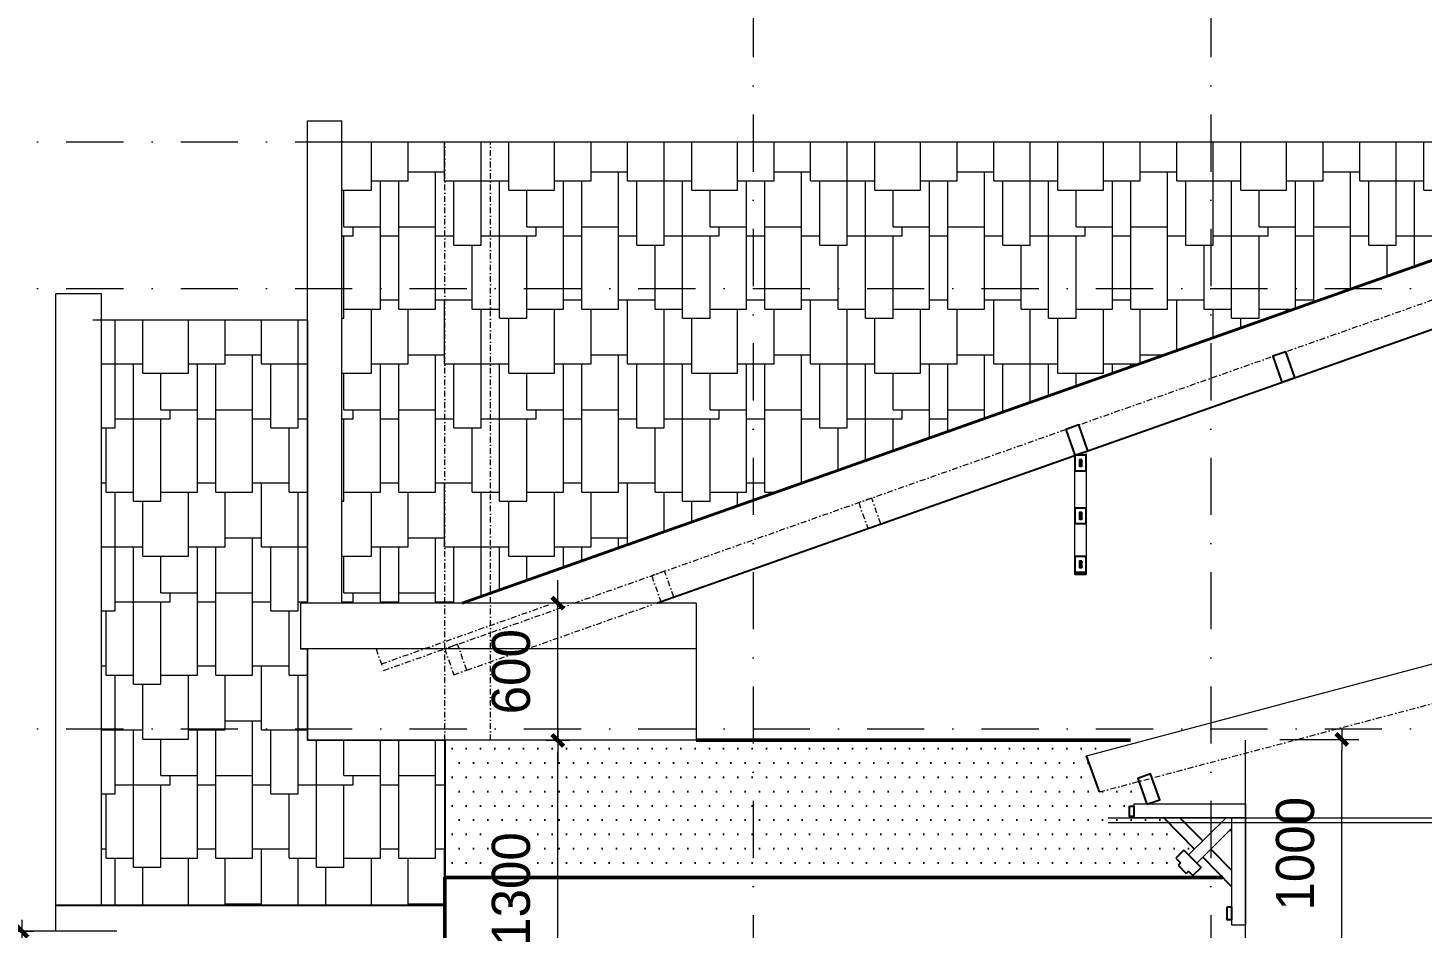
# Model space of a CAD drawing. Header units: millimetres. Extents: x 615730 to 2792744, y 139412 to 597571.
# Drawn here: x 1373906 to 1380001, y 293774 to 297710 of the extents above; entities that cross this region are included whole.
import ezdxf

# ---------------------------------------------------------------- set-up
doc = ezdxf.new("R2010")
doc.units = ezdxf.units.MM
doc.header["$MEASUREMENT"] = 0
doc.header["$PDMODE"] = 34
doc.linetypes.add('DASHDOT', pattern=[1, 0.5, -0.25, 0, -0.25])
doc.layers.get('0').update_dxf_attribs({"lineweight": 5})
for name, color, linetype, lineweight in [('3', 7, 'Continuous', 18), ('DIM', 7, 'Continuous', 50), ('KITCHEN', 4, 'Continuous', 20), ('KT', 148, 'Continuous', 18), ('NET-THAY', 4, 'Continuous', 20), ('NETNGOAITUONG', 1, 'Continuous', 40), ('thay', 7, 'Continuous', 15), ('TIM TRUC', 149, 'DASHDOT', 9), ('VLIEU', 250, 'Continuous', 9)]:
    doc.layers.add(name, color=color, linetype=linetype, lineweight=lineweight)
for name, color, linetype in [('CUADI', 40, 'Continuous'), ('HACH', 250, 'Continuous'), ('noi that', 29, 'Continuous'), ('VL', 155, 'Continuous')]:
    doc.layers.add(name, color=color, linetype=linetype)
doc.styles.add('VNI-AVO', font='vni-roms.shx')
doc.dimstyles.new('1-50b', dxfattribs={"dimtxt": 167, "dimasz": 50, "dimexe": 75, "dimexo": 150, "dimgap": 120, "dimtad": 1, "dimdec": 0, "dimzin": 12, "dimtxsty": 'VNI-AVO', "dimblk": ']', "dimcen": 0, "dimdle": 50, "dimclrd": 252, "dimclre": 252, "dimclrt": 2, "dimadec": 0, "dimazin": 0, "dimtfac": 1, "dimtdec": 0, "dimtix": 1, "dimtmove": 2, "dimatfit": 0, "dimldrblk": 'OPEN90', "dimfxl": 1, "dimlwd": -1, "dimlwe": -1, "dimarcsym": 0})
pattern_1 = [(0, (600767.4, 0), (0, 800), [-280, 80, -160, 80, -200]), (0, (600767.4, 40), (0, 800), [-120, 160, -80, 160, -280]), (0, (600767.4, 200), (0, 800), [-40, 200, -560]), (0, (600767.4, 240), (0, 800), [40, -200, 160, -160, 240]), (0, (600767.4, 280), (0, 800), [-400, 160, -240]), (0, (600767.4, 440), (0, 800), [120, -680]), (0, (600767.4, 480), (0, 800), [-120, 160, -80, 160, -160, 120]), (0, (600767.4, 520), (0, 800), [-280, 80, -160, 160, -120]), (0, (600767.4, 760), (0, 800), [-600, 120, -80]), (0, (600767.4, 800), (0, 800), [160, -560, 80]), (90, (600767.4, 0), (-800, 5e-14), [240, -200, 360]), (90, (600807.4, 0), (-800, 5e-14), [-200, 240, -360]), (90, (600887.4, 0), (-800, 5e-14), [-40, 160, -240, 360]), (90, (600927.4, 0), (-800, 5e-14), [40, -760]), (90, (601007.4, 0), (-800, 5e-14), [-200, 280, -320]), (90, (601047.4, 0), (-800, 5e-14), [240, -240, 320]), (90, (601127.4, 0), (-800, 5e-14), [240, -240, 320]), (90, (601167.4, 0), (-800, 5e-14), [-240, 240, -320]), (90, (601287.4, 0), (-800, 5e-14), [280, -200, 320]), (90, (601327.4, 0), (-800, 5e-14), [-240, 280, -280]), (90, (601367.4, 0), (-800, 5e-14), [240, -520, 40]), (90, (601447.4, 0), (-800, 5e-14), [-480, 280, -40]), (90, (601487.4, 0), (-800, 5e-14), [480, -280, 40])]

# ---------------------------------------------------------------- blocks, each defined once
blk = doc.blocks.new(']')
for p, q in [((1, 0), (-1, 0)), ((0, 1), (0, -1))]:
    blk.add_line(p, q)
at = {"color": 9, "const_width": 0.4}
blk.add_lwpolyline([(-0.51, -0.51), (0.51, 0.51)], dxfattribs=at)
blk = doc.blocks.new('*D2693')
at = {"layer": 'DEFPOINTS', "color": 0, "ltscale": 10, "transparency": 16777216}
for p in [(1376222.1, 294595), (1376627.2, 294595), (1376328.1, 293295)]:
    blk.add_point(p, dxfattribs=at)
at = {"layer": 'KT', "color": 252, "ltscale": 10, "transparency": 16777216}
for p, q in [((1376477.2, 294595), (1376147.1, 294595)), ((1376222.1, 293345), (1376222.1, 294545)), ((1376178.1, 293295), (1376147.1, 293295))]:
    blk.add_line(p, q, dxfattribs=at)
at = {"layer": 'KT', "color": 252, "ltscale": 10, "transparency": 16777216, "xscale": 50, "yscale": 50, "zscale": 50}
for p, rotation in [((1376222.1, 294595), 90), ((1376222.1, 293295), 270)]:
    blk.add_blockref(']', p, dxfattribs=dict(at, rotation=rotation))
at = {"layer": 'KT', "color": 2, "ltscale": 10, "transparency": 16777216, "insert": (1376018.6, 293945), "char_height": 167, "attachment_point": 5, "rotation": 90, "style": 'VNI-AVO'}
blk.add_mtext('1300', dxfattribs=at)
blk = doc.blocks.new('_Open90')
at = {"color": 0, "linetype": 'ByBlock', "lineweight": -2}
for p, q in [((0, 0), (-1, 0)), ((-0.5, 0.5), (0, 0)), ((0, 0), (-0.5, -0.5))]:
    blk.add_line(p, q, dxfattribs=at)
blk = doc.blocks.new('*D2694')
at = {"layer": 'DEFPOINTS', "color": 0, "ltscale": 10, "transparency": 16777216}
for p in [(1376222.1, 295195), (1376627.2, 295195), (1376627.2, 294595)]:
    blk.add_point(p, dxfattribs=at)
at = {"layer": 'KT', "color": 252, "ltscale": 10, "transparency": 16777216}
for p, q in [((1376222.1, 295245), (1376222.1, 295295)), ((1376477.2, 295195), (1376147.1, 295195)), ((1376222.1, 294595), (1376222.1, 295195)), ((1376477.2, 294595), (1376147.1, 294595)), ((1376222.1, 294545), (1376222.1, 294495))]:
    blk.add_line(p, q, dxfattribs=at)
at = {"layer": 'KT', "color": 252, "ltscale": 10, "transparency": 16777216, "xscale": 50, "yscale": 50, "zscale": 50}
for p, rotation in [((1376222.1, 295195), 270), ((1376222.1, 294595), 90)]:
    blk.add_blockref(']', p, dxfattribs=dict(at, rotation=rotation))
at = {"layer": 'KT', "color": 2, "ltscale": 10, "transparency": 16777216, "insert": (1376018.6, 294895), "char_height": 167, "attachment_point": 5, "rotation": 90, "style": 'VNI-AVO'}
blk.add_mtext('600', dxfattribs=at)
blk = doc.blocks.new('*D2698')
at = {"layer": 'DEFPOINTS', "color": 0, "ltscale": 10, "transparency": 16777216}
for p in [(1373880.4, 293760.1), (1374444.7, 293760.1), (1374394.7, 290695)]:
    blk.add_point(p, dxfattribs=at)
at = {"layer": 'KT', "color": 252, "ltscale": 10, "transparency": 16777216}
for p, q in [((1374294.7, 293760.1), (1373805.4, 293760.1)), ((1373880.4, 290745), (1373880.4, 293710.1)), ((1374244.7, 290695), (1373805.4, 290695))]:
    blk.add_line(p, q, dxfattribs=at)
at = {"layer": 'KT', "color": 252, "ltscale": 10, "transparency": 16777216, "xscale": 50, "yscale": 50, "zscale": 50}
for p, rotation in [((1373880.4, 293760.1), 90), ((1373880.4, 290695), 270)]:
    blk.add_blockref(']', p, dxfattribs=dict(at, rotation=rotation))
at = {"layer": 'KT', "color": 2, "ltscale": 10, "transparency": 16777216, "insert": (1373676.9, 292227.5), "char_height": 167, "attachment_point": 5, "rotation": 90, "style": 'VNI-AVO'}
blk.add_mtext('3065', dxfattribs=at)
blk = doc.blocks.new('*D2701')
at = {"layer": 'DEFPOINTS', "color": 0, "ltscale": 10, "transparency": 16777216}
for p in [(1379228.1, 294599), (1379649.8, 294599), (1379228.1, 293599.3)]:
    blk.add_point(p, dxfattribs=at)
at = {"layer": 'KT', "color": 252, "ltscale": 10, "transparency": 16777216}
for p, q in [((1379378.1, 294599), (1379724.8, 294599)), ((1379649.8, 293649.3), (1379649.8, 294549)), ((1379378.1, 293599.3), (1379724.8, 293599.3))]:
    blk.add_line(p, q, dxfattribs=at)
at = {"layer": 'KT', "color": 252, "ltscale": 10, "transparency": 16777216, "xscale": 50, "yscale": 50, "zscale": 50}
for p, rotation in [((1379649.8, 294599), 90), ((1379649.8, 293599.3), 270)]:
    blk.add_blockref(']', p, dxfattribs=dict(at, rotation=rotation))
at = {"layer": 'KT', "color": 2, "ltscale": 10, "transparency": 16777216, "insert": (1379446.3, 294099.1), "char_height": 167, "attachment_point": 5, "rotation": 90, "style": 'VNI-AVO'}
blk.add_mtext('1000', dxfattribs=at)

msp = doc.modelspace()

# ---------------------------------------------------------------- hatches: boundary and pattern name
at = {"layer": 'HACH', "ltscale": 10}
h = msp.add_hatch(dxfattribs=at)
h.set_pattern_fill('DOTS', color=256, scale=1000, style=0)
h.set_pattern_definition([(0, (600416.32, 2621.69), (31.25, 62.5), [0, -62.5])])
h.paths.add_polyline_path([(1379129.7, 293995), (1379041.5, 294084.2), (1379015.4, 294058.3), (1379034.4, 294039.1), (1378998.9, 294003.9), (1378979.8, 294023.2), (1378969.8, 294013.3), (1378934.7, 294048.9), (1378944.7, 294058.8), (1378923.5, 294080.2), (1378959, 294115.4), (1378980.2, 294093.9), (1379006.4, 294119.7), (1378870.2, 294257.4), (1378741.1, 294257.4), (1378741.1, 294262.7), (1378722.2, 294262.7), (1378722.2, 294307.5), (1378741.1, 294307.5), (1378741.1, 294317.2), (1378796.8, 294317.2), (1378757.4, 294428.7), (1378589.9, 294369.5), (1378534.1, 294527.4), (1378725.3, 294595), (1376828.1, 294595), (1375728.1, 294595), (1375728.1, 293995)])
at = {"layer": 'KT', "ltscale": 10}
h = msp.add_hatch(dxfattribs=at)
h.set_pattern_fill('CEDAR', color=256, scale=800, style=0, pattern_type=2)
h.set_pattern_definition(pattern_1)
h.paths.add_polyline_path([(1375728.1, 297211), (1375278.1, 297211), (1375278.1, 296570.5), (1375728.1, 296570.5)])
h.paths.add_polyline_path([(1375728.1, 296570.5), (1375278.1, 296570.5), (1375278.1, 295195), (1375728.1, 295195)])
h.paths.add_polyline_path([(1375928.1, 296570.5), (1375728.1, 296570.5), (1375728.1, 295195), (1375804.4, 295195), (1375928.1, 295238.7)])
h.paths.add_polyline_path([(1375928.1, 297211), (1375728.1, 297211), (1375728.1, 296570.5), (1375928.1, 296570.5)])
h.paths.add_polyline_path([(1377077, 296570.5), (1377077, 297211), (1375928.1, 297211), (1375928.1, 296570.5)])
h.paths.add_polyline_path([(1377077, 297211), (1377077, 296570.5), (1379077, 296570.5), (1379077, 297211)])
h.paths.add_polyline_path([(1379077, 297211), (1379077, 296570.5), (1379697.6, 296570.5), (1381510.6, 297211)])
h.paths.add_polyline_path([(1377077, 296570.5), (1377077, 295644.6), (1379077, 296351.2), (1379077, 296570.5)])
h.paths.add_polyline_path([(1377077, 296570.5), (1375928.1, 296570.5), (1375928.1, 295238.7), (1377077, 295644.6)])
h = msp.add_hatch(dxfattribs=at)
h.set_pattern_fill('CEDAR', color=256, scale=800, style=0, pattern_type=2)
h.set_pattern_definition(pattern_1)
h.paths.add_polyline_path([(1379697.6, 296570.5), (1379077, 296570.5), (1379077, 296351.2)])
h = msp.add_hatch(dxfattribs=at)
h.set_pattern_fill('CEDAR', color=256, scale=800, style=0, pattern_type=2)
h.set_pattern_definition(pattern_1)
h.paths.add_polyline_path([(1374228.5, 294644.9), (1375128.1, 294644.9), (1375128.1, 294995), (1375098.1, 294995), (1375098.1, 295195), (1375128.1, 295195), (1375128.1, 296433.9), (1374228.5, 296433.9)])
h.paths.add_polyline_path([(1374228.5, 294644.9), (1374228.5, 293874.2), (1375728.1, 293874.2), (1375728.1, 294595), (1375128.1, 294595), (1375128.1, 294644.9)])

# ---------------------------------------------------------------- linework, layer by layer
at = {"layer": '3'}
for p, q in [((1376828.1, 295195, 13.1), (1375098.1, 295195, 13.1)), ((1375098.1, 295195, 13.1), (1375098.1, 294995, 13.1)), ((1376828.1, 295195, 13.1), (1376828.1, 294595, 13.1)), ((1376828.1, 294995, 13.1), (1375098.1, 294995, 13.1)), ((1375128.1, 294595, 13.1), (1375128.1, 294995, 13.1)), ((1376828.1, 294595, 13.1), (1375128.1, 294595, 13.1)), ((1379228.1, 293602.3, 13.1), (1379228.1, 294595, 13.1))]:
    msp.add_line(p, q, dxfattribs=at)
at = {"layer": 'CUADI'}
for p, q in [((1378512.6, 295821, 13.1), (1378502.9, 295793.1, 13.1)), ((1378502.9, 295821, 13.1), (1378512.6, 295793.1, 13.1)), ((1378512.6, 295590.4, 13.1), (1378502.9, 295562.5, 13.1)), ((1378502.9, 295590.4, 13.1), (1378512.6, 295562.5, 13.1)), ((1378512.6, 295378.4, 13.1), (1378502.9, 295350.5, 13.1)), ((1378502.9, 295378.4, 13.1), (1378512.6, 295350.5, 13.1)), ((1378532.6, 295320.1, 13.1), (1378482.9, 295320.1, 13.1)), ((1378870.2, 294257.4, 13.1), (1379006.4, 294119.7, 13.1)), ((1378940.5, 294257.4, 13.1), (1379041.9, 294154.9, 13.1)), ((1378959, 294115.4, 13.1), (1378923.5, 294080.2, 13.1)), ((1378923.5, 294080.2, 13.1), (1378944.7, 294058.8, 13.1)), ((1378959, 294115.4, 13.1), (1379034.4, 294039.1, 13.1)), ((1379041.5, 294084.2, 13.1), (1379168, 293956.2, 13.1)), ((1379077.1, 294119.3, 13.1), (1379168, 294027.3, 13.1)), ((1378944.7, 294058.8, 13.1), (1378934.7, 294048.9, 13.1)), ((1378934.7, 294048.9, 13.1), (1378969.8, 294013.3, 13.1)), ((1378979.8, 294023.2, 13.1), (1378969.8, 294013.3, 13.1)), ((1378979.8, 294023.2, 13.1), (1378998.9, 294003.9, 13.1)), ((1379034.4, 294039.1, 13.1), (1378998.9, 294003.9, 13.1))]:
    msp.add_line(p, q, dxfattribs=at)
at = {"layer": 'CUADI', "elevation": 13.1}
for points in [[(1378532.6, 295841), (1378482.9, 295841), (1378482.9, 295773.1), (1378532.6, 295773.1)], [(1378512.6, 295821), (1378502.9, 295821), (1378502.9, 295793.1), (1378512.6, 295793.1)], [(1378532.6, 295610.4), (1378482.9, 295610.4), (1378482.9, 295542.5), (1378532.6, 295542.5)], [(1378512.6, 295590.4), (1378502.9, 295590.4), (1378502.9, 295562.5), (1378512.6, 295562.5)], [(1378532.6, 295398.4), (1378482.9, 295398.4), (1378482.9, 295330.5), (1378532.6, 295330.5)], [(1378512.6, 295378.4), (1378502.9, 295378.4), (1378502.9, 295350.5), (1378512.6, 295350.5)], [(1378722.2, 294307.5), (1378741.1, 294307.5), (1378741.1, 294262.7), (1378722.2, 294262.7)], [(1379149.1, 293867.1), (1379168, 293867.1), (1379168, 293810), (1379149.1, 293810)]]:
    msp.add_lwpolyline(points, close=True, dxfattribs=at)
at = {"layer": 'DIM', "ltscale": 10}
for p, q in [((1376828.1, 294595, 13.1), (1378725.3, 294595, 13.1)), ((1375728.1, 293995, 13.1), (1379129.7, 293995, 13.1)), ((1375728.1, 292695, 13.1), (1375728.1, 293995, 13.1))]:
    msp.add_line(p, q, dxfattribs=at)
at = {"layer": 'KITCHEN'}
for p, q in [((1375128.1, 297303.2, 13.1), (1375278.1, 297303.2, 13.1)), ((1375128.1, 295195, 13.1), (1375128.1, 297303.2, 13.1)), ((1375278.1, 295195, 13.1), (1375278.1, 297303.2, 13.1)), ((1375278.1, 297211, 13.1), (1381510.6, 297211, 13.1)), ((1378534.1, 294527.4, 13.2), (1386612.6, 296674.8, 13)), ((1374028.5, 293760.1), (1374028.5, 296548.4)), ((1374228.5, 293874.2), (1374228.5, 296548.4)), ((1374189.8, 296433.9), (1375128.1, 296433.9, 13.1))]:
    msp.add_line(p, q, dxfattribs=at)
at = {"layer": 'KT', "ltscale": 10}
for p, q in [((1389528, 294255, -126.9), (1378628.1, 294255, 13.1)), ((1389528, 294235, -126.9), (1378628.1, 294235, 13.1))]:
    msp.add_line(p, q, dxfattribs=at)
at = {"layer": 'NET-THAY'}
msp.add_line((1374028.5, 296548.4), (1374228.5, 296548.4), dxfattribs=at)
at = {"layer": 'NETNGOAITUONG'}
msp.add_line((1375804.4, 295195, 13.1), (1386824.8, 299088.6, 12.8), dxfattribs=at)
at = {"layer": 'noi that'}
msp.add_line((1379168, 294200.5, 13.1), (1379159.2, 294200.5, 13.1), dxfattribs=at)
at = {"layer": 'thay'}
for p, q in [((1378482.9, 295320.1, 13.1), (1378482.9, 295849.3, 13.1)), ((1378532.6, 295849.3, 13.1), (1378532.6, 295320.1, 13.1)), ((1378741.1, 294317.2, 13.1), (1378741.1, 294257.4, 13.1)), ((1378741.1, 294317.2, 13.1), (1379228.1, 294317.2, 13.1)), ((1379228.1, 294317.2, 13.1), (1379228.1, 293787.9, 13.1)), ((1378741.1, 294257.4, 13.1), (1379228.1, 294257.4, 13.1)), ((1379145.6, 294257.4, 13.1), (1378980.2, 294093.9, 13.1)), ((1379168, 294257.4, 13.1), (1379168, 293787.9, 13.1)), ((1379168, 294209.3, 13.1), (1379015.4, 294058.3, 13.1)), ((1379168, 293787.9, 13.1), (1379228.1, 293787.9, 13.1))]:
    msp.add_line(p, q, dxfattribs=at)
at = {"layer": 'TIM TRUC', "ltscale": 500}
for p, q in [((1377077, 299831.5, 13.1), (1377077, 287548.1, 13.1)), ((1379077, 299831.5, 13.1), (1379077, 287548.1, 13.1)), ((1371073.3, 297211, 13.1), (1396464.1, 297211, 13.1)), ((1371073.3, 296570.5, 13.1), (1396464.1, 296570.5, 13.1)), ((1371073.3, 294644.9, 13.1), (1396464.1, 294644.9, 13.1))]:
    msp.add_line(p, q, dxfattribs=at)
at = {"layer": 'TIM TRUC', "ltscale": 50}
for p, q in [((1376294.1, 295195, 13.1), (1386818.3, 298913.2, 12.8)), ((1375728.1, 294595, 13.1), (1375728.1, 297211, 13.1)), ((1375928.1, 294595, 13.1), (1375928.1, 297211, 13.1)), ((1378589.9, 294369.5, 13.2), (1386628.5, 296502.8, 13)), ((1375451.4, 294929, 13.2), (1376193.4, 295191.2, 13.1)), ((1375461.3, 294900.7, 13.2), (1376270.2, 295186.5, 13.1)), ((1375824.6, 294901.8, 13.1), (1376632.9, 295187.4, 13.1)), ((1375428.1, 294995, 13.1), (1375461.3, 294900.7, 13.2))]:
    msp.add_line(p, q, dxfattribs=at)
at = {"layer": 'TIM TRUC', "ltscale": 50, "elevation": 13.1}
for points in [[(1377578, 295521.3), (1377634.5, 295541.3), (1377594.6, 295654.4), (1377538, 295634.4)], [(1376673, 295201.5), (1376729.6, 295221.5), (1376689.6, 295334.7), (1376633, 295314.7)], [(1375768, 294881.8), (1375824.6, 294901.8), (1375784.6, 295014.9), (1375728.1, 294995)]]:
    msp.add_lwpolyline(points, close=True, dxfattribs=at)
at = {"layer": 'VL', "ltscale": 10}
for p, q in [((1376654.4, 295195, 13.1), (1384528, 297976.8, 13.1)), ((1375728.1, 294595, 13.1), (1375728.1, 293995, 13.1)), ((1378589.9, 294369.5, 13.2), (1378534.1, 294527.4, 13.2)), ((1374028.5, 293874.2), (1375728.1, 293874.2, 13.1))]:
    msp.add_line(p, q, dxfattribs=at)
for points, elevation in [([(1379387.9, 296160.7), (1379444.4, 296180.7), (1379404.5, 296293.9), (1379347.9, 296273.9)], 13.1), ([(1378482.9, 295841), (1378539.5, 295861), (1378499.5, 295974.1), (1378442.9, 295954.1)], 13.1), ([(1378797.3, 294315.5), (1378853.9, 294335.5), (1378813.9, 294448.6), (1378757.4, 294428.7)], 13.2)]:
    msp.add_lwpolyline(points, close=True, dxfattribs=dict(at, elevation=elevation))
at = {"layer": 'VLIEU', "ltscale": 10, "elevation": 13.1}
msp.add_lwpolyline([(1375728.1, 293874.2), (1374228.5, 293874.2), (1374228.5, 296433.9), (1375128.1, 296433.9), (1375128.1, 295195), (1375098.1, 295195), (1375098.1, 294995), (1375128.1, 294995), (1375128.1, 294595), (1375728.1, 294595)], close=True, dxfattribs=at)

# ---------------------------------------------------------------- dimensions: what is measured, and where the dimension line sits
at = {"layer": 'KT', "ltscale": 10}
for base, p1, p2, picture, middle in [((1376222.1, 295195, 13.1), (1376627.2, 294595, 13.1), (1376627.2, 295195, 13.1), '*D2694', (1376018.6, 294895, 13.1)), ((1376222.1, 294595, 13.1), (1376328.1, 293295, 13.1), (1376627.2, 294595, 13.1), '*D2693', (1376018.6, 293945, 13.1)), ((1379649.8, 294599, 13.1), (1379228.1, 293599.3, 13.1), (1379228.1, 294599, 13.1), '*D2701', (1379446.3, 294099.1, 13.1)), ((1373880.4, 293760.1), (1374394.7, 290695), (1374444.7, 293760.1), '*D2698', (1373676.9, 292227.5))]:
    dim = msp.add_linear_dim(base=base, p1=p1, p2=p2, angle=90, dimstyle='1-50b', dxfattribs=at)
    dim.commit()
    dim.dimension.update_dxf_attribs({"geometry": picture, "text_midpoint": middle})

doc.saveas('drawing.dxf')
